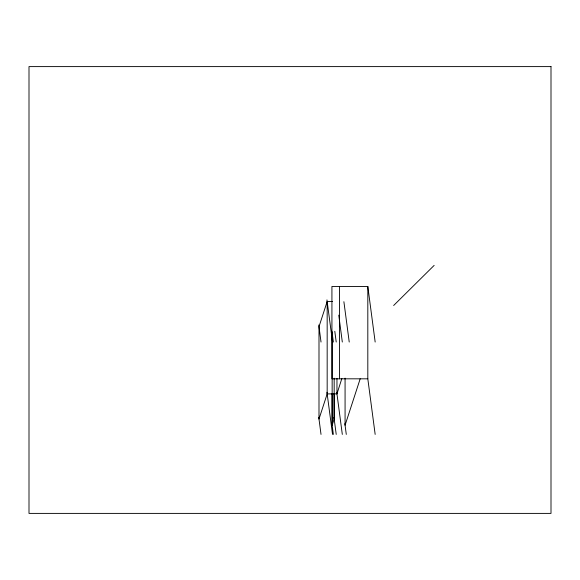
<?xml version="1.0" encoding="UTF-8"?>
<svg xmlns="http://www.w3.org/2000/svg" width="580" height="580" viewBox="0 0 580 580"><rect width="100%" height="100%" fill="white"/><g stroke="black" fill="none" stroke-linecap="round" stroke-linejoin="round"><path stroke-width="0.87" d="M332.064 393.878L332.151 425.249L334.174 418.956L334.174 378.203M327.171 301.549L318.993 326.678L318.993 419.043L327.171 393.914L327.171 301.549L332.507 301.506M360.18 378.82L345.071 425.234L345.071 378.146M327.171 393.914L336.958 393.849L341.874 378.45M393.646 305.493L434.145 265.394M375.166 342.04L367.814 286.455L331.927 286.455L331.927 378.82L367.814 378.82L375.166 434.405M343.889 301.694L349.225 342.04M338.763 315.143L342.316 342.04M334.798 331.281L336.219 342.04M344.861 423.647L346.289 434.405M331.941 331.281L333.362 342.04M326.953 299.904L332.529 342.04M336.748 392.268L342.316 434.405M333.964 417.375L336.219 434.405M331.941 423.647L333.362 434.405M318.775 325.003L321.023 342.04M326.953 392.268L332.529 434.405M318.775 417.375L321.023 434.405M334.087 393.863L334.174 418.956M367.814 286.455L367.814 378.82M339.539 286.455L339.539 378.82M336.958 378.45L336.958 393.849M332.151 332.876L332.151 425.249M551 66.606L29 66.606L29 513.394L551 513.394L551 66.606"/></g></svg>
